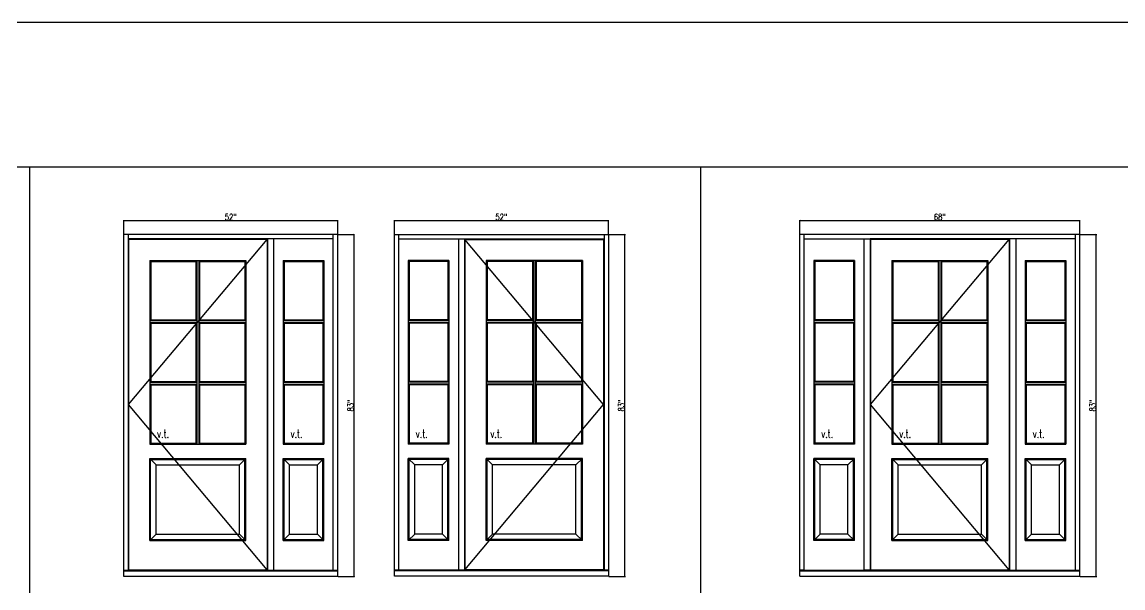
# Model space of a CAD drawing. Header units: inches. Extents: x 1985 to 11287, y 379 to 4336.
# Drawn here: x 7825.8 to 8093.3, y 4198.9 to 4336.4 of the extents above; entities that cross this region are included whole.
import ezdxf

# ---------------------------------------------------------------- set-up
doc = ezdxf.new("R2010")
doc.units = ezdxf.units.IN
doc.header["$MEASUREMENT"] = 0
doc.layers.get('0').update_dxf_attribs({"linetype": 'CONTINUOUS'})
doc.layers.get('Defpoints').update_dxf_attribs({"linetype": 'CONTINUOUS'})
for name, color, linetype in [('COTE1-1 99', 7, 'CONTINUOUS'), ('elevation 99', 7, 'CONTINUOUS'), ('opening side 99', 1, 'CONTINUOUS'), ('separation 99', 3, 'CONTINUOUS')]:
    doc.layers.add(name, color=color, linetype=linetype)
doc.styles.get("Standard").update_dxf_attribs({"font": 'txt.shx', "width": 0.8})
doc.dimstyles.new('Elevation', dxfattribs={"dimscale": 2, "dimtxt": 0.75, "dimasz": 0.0625, "dimexe": 0.0625, "dimexo": 0.0625, "dimgap": 0.0625, "dimtad": 1, "dimdec": 5, "dimzin": 0, "dimdsep": 46, "dimlunit": 5, "dimtxsty": 'Standard', "dimblk1": 'OBLIQUE', "dimblk2": 'OBLIQUE', "dimsah": 1, "dimcen": 2, "dimdle": 0.0625, "dimclrd": 1, "dimclre": 1, "dimadec": 1, "dimazin": 0, "dimtfac": 0.375, "dimtdec": 5, "dimtmove": 0, "dimatfit": 3, "dimldrblk": 'OBLIQUE', "dimfxl": 1, "dimfrac": 2, "dimtolj": 1, "dimtzin": 0, "dimarcsym": 0})

# ---------------------------------------------------------------- blocks, each defined once
blk = doc.blocks.new('_OBLIQUE')
at = {"color": 0, "linetype": 'ByBlock'}
blk.add_line((-0.5, -0.5), (0.5, 0.5), dxfattribs=at)
blk = doc.blocks.new('*D535')
at = {"layer": 'COTE1-1 99', "color": 1, "lineweight": -2, "transparency": 16777216}
for p, q in [((7850.34, 4288.14), (7902.59, 4288.14)), ((7850.47, 4284.86), (7850.47, 4288.27)), ((7902.47, 4284.86), (7902.47, 4288.27))]:
    blk.add_line(p, q, dxfattribs=at)
at = {"layer": 'Defpoints', "color": 0, "transparency": 16777216}
for p in [(7902.47, 4288.14), (7850.47, 4284.73), (7902.47, 4284.73)]:
    blk.add_point(p, dxfattribs=at)
at = {"layer": 'COTE1-1 99', "color": 1, "lineweight": -2, "transparency": 16777216, "xscale": 0.125, "yscale": 0.125, "zscale": 0.125, "rotation": 180}
blk.add_blockref('_OBLIQUE', (7850.47, 4288.14), dxfattribs=at)
at = {"layer": 'COTE1-1 99', "color": 1, "lineweight": -2, "transparency": 16777216, "xscale": 0.125, "yscale": 0.125, "zscale": 0.125}
blk.add_blockref('_OBLIQUE', (7902.47, 4288.14), dxfattribs=at)
at = {"layer": 'COTE1-1 99', "color": 0, "transparency": 16777216, "insert": (7876.47, 4289.02), "char_height": 1.5, "attachment_point": 5}
blk.add_mtext('\\A1;52"', dxfattribs=at)
blk = doc.blocks.new('*D536')
at = {"layer": 'COTE1-1 99', "color": 1, "lineweight": -2, "transparency": 16777216}
for p, q in [((7902.59, 4284.73), (7906.59, 4284.73)), ((7906.47, 4201.61), (7906.47, 4284.86)), ((7902.59, 4201.73), (7906.59, 4201.73))]:
    blk.add_line(p, q, dxfattribs=at)
at = {"layer": 'Defpoints', "color": 0, "transparency": 16777216}
for p in [(7902.47, 4284.73), (7906.47, 4284.73), (7902.47, 4201.73)]:
    blk.add_point(p, dxfattribs=at)
at = {"layer": 'COTE1-1 99', "color": 1, "lineweight": -2, "transparency": 16777216, "xscale": 0.125, "yscale": 0.125, "zscale": 0.125}
for p, rotation in [((7906.47, 4284.73), 90), ((7906.47, 4201.73), 270)]:
    blk.add_blockref('_OBLIQUE', p, dxfattribs=dict(at, rotation=rotation))
at = {"layer": 'COTE1-1 99', "color": 0, "transparency": 16777216, "insert": (7905.59, 4243.23), "char_height": 1.5, "attachment_point": 5, "rotation": 90}
blk.add_mtext('\\A1;83"', dxfattribs=at)
blk = doc.blocks.new('*D537')
at = {"layer": 'COTE1-1 99', "color": 1, "lineweight": -2, "transparency": 16777216}
for p, q in [((8014.64, 4288.14), (8082.89, 4288.14)), ((8014.77, 4284.86), (8014.77, 4288.27)), ((8082.77, 4284.86), (8082.77, 4288.27))]:
    blk.add_line(p, q, dxfattribs=at)
at = {"layer": 'Defpoints', "color": 0, "transparency": 16777216}
for p in [(8082.77, 4288.14), (8014.77, 4284.73), (8082.77, 4284.73)]:
    blk.add_point(p, dxfattribs=at)
at = {"layer": 'COTE1-1 99', "color": 1, "lineweight": -2, "transparency": 16777216, "xscale": 0.125, "yscale": 0.125, "zscale": 0.125, "rotation": 180}
blk.add_blockref('_OBLIQUE', (8014.77, 4288.14), dxfattribs=at)
at = {"layer": 'COTE1-1 99', "color": 1, "lineweight": -2, "transparency": 16777216, "xscale": 0.125, "yscale": 0.125, "zscale": 0.125}
blk.add_blockref('_OBLIQUE', (8082.77, 4288.14), dxfattribs=at)
at = {"layer": 'COTE1-1 99', "color": 0, "transparency": 16777216, "insert": (8048.77, 4289.02), "char_height": 1.5, "attachment_point": 5}
blk.add_mtext('\\A1;68"', dxfattribs=at)
blk = doc.blocks.new('*D538')
at = {"layer": 'COTE1-1 99', "color": 1, "lineweight": -2, "transparency": 16777216}
for p, q in [((8082.89, 4284.73), (8086.9, 4284.73)), ((8086.77, 4201.61), (8086.77, 4284.86)), ((8082.89, 4201.73), (8086.9, 4201.73))]:
    blk.add_line(p, q, dxfattribs=at)
at = {"layer": 'Defpoints', "color": 0, "transparency": 16777216}
for p in [(8082.77, 4284.73), (8086.77, 4284.73), (8082.77, 4201.73)]:
    blk.add_point(p, dxfattribs=at)
at = {"layer": 'COTE1-1 99', "color": 1, "lineweight": -2, "transparency": 16777216, "xscale": 0.125, "yscale": 0.125, "zscale": 0.125}
for p, rotation in [((8086.77, 4284.73), 90), ((8086.77, 4201.73), 270)]:
    blk.add_blockref('_OBLIQUE', p, dxfattribs=dict(at, rotation=rotation))
at = {"layer": 'COTE1-1 99', "color": 0, "transparency": 16777216, "insert": (8085.9, 4243.23), "char_height": 1.5, "attachment_point": 5, "rotation": 90}
blk.add_mtext('\\A1;83"', dxfattribs=at)
blk = doc.blocks.new('*D541')
at = {"layer": 'COTE1-1 99', "color": 1, "lineweight": -2, "transparency": 16777216}
for p, q in [((7916.11, 4288.14), (7968.36, 4288.14)), ((7916.24, 4284.86), (7916.24, 4288.27)), ((7968.24, 4284.86), (7968.24, 4288.27))]:
    blk.add_line(p, q, dxfattribs=at)
at = {"layer": 'Defpoints', "color": 0, "transparency": 16777216}
for p in [(7968.24, 4288.14), (7916.24, 4284.73), (7968.24, 4284.73)]:
    blk.add_point(p, dxfattribs=at)
at = {"layer": 'COTE1-1 99', "color": 1, "lineweight": -2, "transparency": 16777216, "xscale": 0.125, "yscale": 0.125, "zscale": 0.125, "rotation": 180}
blk.add_blockref('_OBLIQUE', (7916.24, 4288.14), dxfattribs=at)
at = {"layer": 'COTE1-1 99', "color": 1, "lineweight": -2, "transparency": 16777216, "xscale": 0.125, "yscale": 0.125, "zscale": 0.125}
blk.add_blockref('_OBLIQUE', (7968.24, 4288.14), dxfattribs=at)
at = {"layer": 'COTE1-1 99', "color": 0, "transparency": 16777216, "insert": (7942.24, 4289.02), "char_height": 1.5, "attachment_point": 5}
blk.add_mtext('\\A1;52"', dxfattribs=at)
blk = doc.blocks.new('*D542')
at = {"layer": 'COTE1-1 99', "color": 1, "lineweight": -2, "transparency": 16777216}
for p, q in [((7968.36, 4284.73), (7972.37, 4284.73)), ((7972.24, 4201.61), (7972.24, 4284.86)), ((7968.36, 4201.73), (7972.37, 4201.73))]:
    blk.add_line(p, q, dxfattribs=at)
at = {"layer": 'Defpoints', "color": 0, "transparency": 16777216}
for p in [(7968.24, 4284.73), (7972.24, 4284.73), (7968.24, 4201.73)]:
    blk.add_point(p, dxfattribs=at)
at = {"layer": 'COTE1-1 99', "color": 1, "lineweight": -2, "transparency": 16777216, "xscale": 0.125, "yscale": 0.125, "zscale": 0.125}
for p, rotation in [((7972.24, 4284.73), 90), ((7972.24, 4201.73), 270)]:
    blk.add_blockref('_OBLIQUE', p, dxfattribs=dict(at, rotation=rotation))
at = {"layer": 'COTE1-1 99', "color": 0, "transparency": 16777216, "insert": (7971.37, 4243.23), "char_height": 1.5, "attachment_point": 5, "rotation": 90}
blk.add_mtext('\\A1;83"', dxfattribs=at)

msp = doc.modelspace()

# ---------------------------------------------------------------- linework, layer by layer
at = {"layer": 'elevation 99'}
for p, q in [((7902.465268, 4284.732413), (7850.465268, 4284.732413)), ((7850.465268, 4284.732413), (7850.465268, 4201.732413)), ((7851.527768, 4284.732413), (7851.527768, 4203.191942)), ((7887.465268, 4283.669913), (7851.527768, 4283.669913)), ((7851.621468, 4283.576213), (7851.621468, 4203.322884)), ((7885.309068, 4283.576213), (7851.621468, 4283.576213)), ((7885.309068, 4283.576213), (7885.309068, 4203.322884)), ((7885.402768, 4283.669913), (7885.402768, 4203.191942)), ((7886.902768, 4283.669913), (7886.902768, 4203.191942)), ((7901.402768, 4283.669913), (7887.465268, 4283.669913)), ((7901.402768, 4203.191942), (7901.402768, 4284.732413)), ((7902.465268, 4201.732413), (7902.465268, 4284.732413)), ((7916.239073, 4201.732413), (7916.239073, 4284.732413)), ((7916.239073, 4284.732413), (7968.239073, 4284.732413)), ((7917.301573, 4203.191942), (7917.301573, 4284.732413)), ((7917.301573, 4283.669913), (7931.239073, 4283.669913)), ((7931.239073, 4283.669913), (7967.176573, 4283.669913)), ((7931.801573, 4283.669913), (7931.801573, 4203.191942)), ((7933.301573, 4283.669913), (7933.301573, 4203.191942)), ((7933.395273, 4283.576213), (7933.395273, 4203.322884)), ((7933.395273, 4283.576213), (7967.082873, 4283.576213)), ((7967.082873, 4283.576213), (7967.082873, 4203.322884)), ((7967.176573, 4284.732413), (7967.176573, 4203.191942)), ((7968.239073, 4284.732413), (7968.239073, 4201.732413)), ((8014.76899, 4201.732413), (8014.76899, 4284.732413)), ((8082.76899, 4284.732413), (8014.76899, 4284.732413)), ((8015.83149, 4203.191942), (8015.83149, 4284.732413)), ((8015.83149, 4283.669913), (8031.83149, 4283.669913)), ((8030.33149, 4283.669913), (8030.33149, 4203.191942)), ((8031.83149, 4283.669913), (8031.83149, 4203.191942)), ((8067.76899, 4283.669913), (8031.83149, 4283.669913)), ((8031.83149, 4283.669913), (8031.83149, 4203.191942)), ((8031.92519, 4283.576213), (8031.92519, 4203.322884)), ((8065.61279, 4283.576213), (8031.92519, 4283.576213)), ((8031.92519, 4283.576213), (8031.92519, 4203.322884)), ((8065.61279, 4283.576213), (8065.61279, 4203.322884)), ((8065.70649, 4283.669913), (8065.70649, 4203.191942)), ((8067.20649, 4283.669913), (8067.20649, 4203.191942)), ((8081.70649, 4283.669913), (8067.76899, 4283.669913)), ((8081.70649, 4203.191942), (8081.70649, 4284.732413)), ((8082.76899, 4201.732413), (8082.76899, 4284.732413)), ((7857.027753, 4278.169864), (7856.786681, 4278.437736)), ((7856.786681, 4278.437736), (7880.143854, 4278.437736)), ((7856.786681, 4278.437736), (7856.786681, 4233.870741)), ((7857.027753, 4278.169864), (7868.027768, 4278.169864)), ((7857.027753, 4278.169864), (7857.027753, 4264.066364)), ((7868.027768, 4278.169864), (7868.231968, 4278.437736)), ((7868.027768, 4278.169864), (7868.027768, 4264.066364)), ((7868.231968, 4278.437736), (7868.231968, 4233.870741)), ((7868.698568, 4278.437736), (7868.902768, 4278.169864)), ((7868.698568, 4278.437736), (7868.698568, 4233.870741)), ((7868.902768, 4278.169864), (7879.902783, 4278.169864)), ((7868.902768, 4278.169864), (7868.902768, 4264.066364)), ((7879.902783, 4278.169864), (7880.143854, 4278.437736)), ((7879.902783, 4278.169864), (7879.902783, 4264.066364)), ((7880.143854, 4278.437736), (7880.143854, 4233.870741)), ((7889.224155, 4278.437736), (7889.224155, 4233.870741)), ((7889.224155, 4278.437736), (7899.081381, 4278.437736)), ((7889.224155, 4278.437736), (7889.465226, 4278.169864)), ((7889.465226, 4278.169864), (7889.465226, 4264.066364)), ((7889.465226, 4278.169864), (7898.840309, 4278.169864)), ((7898.840309, 4278.169864), (7899.081381, 4278.437736)), ((7898.840309, 4278.169864), (7898.840309, 4264.066364)), ((7899.081381, 4278.437736), (7899.081381, 4233.870741)), ((7919.864031, 4278.169864), (7919.62296, 4278.437736)), ((7929.480186, 4278.437736), (7919.62296, 4278.437736)), ((7919.62296, 4278.437736), (7919.62296, 4233.870741)), ((7929.239114, 4278.169864), (7919.864031, 4278.169864)), ((7919.864031, 4278.169864), (7919.864031, 4264.066364)), ((7929.480186, 4278.437736), (7929.239114, 4278.169864)), ((7929.239114, 4278.169864), (7929.239114, 4264.066364)), ((7929.480186, 4278.437736), (7929.480186, 4233.870741)), ((7938.560486, 4278.437736), (7938.560486, 4233.870741)), ((7961.917659, 4278.437736), (7938.560486, 4278.437736)), ((7938.801558, 4278.169864), (7938.560486, 4278.437736)), ((7938.801558, 4278.169864), (7938.801558, 4264.066364)), ((7949.801573, 4278.169864), (7938.801558, 4278.169864)), ((7950.005773, 4278.437736), (7949.801573, 4278.169864)), ((7949.801573, 4278.169864), (7949.801573, 4264.066364)), ((7950.005773, 4278.437736), (7950.005773, 4233.870741)), ((7950.472373, 4278.437736), (7950.472373, 4233.870741)), ((7950.676573, 4278.169864), (7950.472373, 4278.437736)), ((7961.676588, 4278.169864), (7950.676573, 4278.169864)), ((7950.676573, 4278.169864), (7950.676573, 4264.066364)), ((7961.676588, 4278.169864), (7961.917659, 4278.437736)), ((7961.676588, 4278.169864), (7961.676588, 4264.066364)), ((7961.917659, 4278.437736), (7961.917659, 4233.870741)), ((8018.152877, 4278.437736), (8018.152877, 4233.870741)), ((8028.010103, 4278.437736), (8018.152877, 4278.437736)), ((8018.393949, 4278.169864), (8018.152877, 4278.437736)), ((8018.393949, 4278.169864), (8018.393949, 4264.066364)), ((8027.769032, 4278.169864), (8018.393949, 4278.169864)), ((8028.010103, 4278.437736), (8027.769032, 4278.169864)), ((8027.769032, 4278.169864), (8027.769032, 4264.066364)), ((8028.010103, 4278.437736), (8028.010103, 4233.870741)), ((8037.090404, 4278.437736), (8037.090404, 4233.870741)), ((8037.090404, 4278.437736), (8060.447577, 4278.437736)), ((8037.331475, 4278.169864), (8037.090404, 4278.437736)), ((8037.331475, 4278.169864), (8037.331475, 4264.066364)), ((8037.331475, 4278.169864), (8048.33149, 4278.169864)), ((8048.33149, 4278.169864), (8048.53569, 4278.437736)), ((8048.33149, 4278.169864), (8048.33149, 4264.066364)), ((8048.53569, 4278.437736), (8048.53569, 4233.870741)), ((8049.00229, 4278.437736), (8049.00229, 4233.870741)), ((8049.00229, 4278.437736), (8049.20649, 4278.169864)), ((8049.20649, 4278.169864), (8049.20649, 4264.066364)), ((8049.20649, 4278.169864), (8060.206505, 4278.169864)), ((8060.206505, 4278.169864), (8060.447577, 4278.437736)), ((8060.206505, 4278.169864), (8060.206505, 4264.066364)), ((8060.447577, 4278.437736), (8060.447577, 4233.870741)), ((8069.527877, 4278.437736), (8069.768949, 4278.169864)), ((8069.527877, 4278.437736), (8079.385103, 4278.437736)), ((8069.527877, 4278.437736), (8069.527877, 4233.870741)), ((8069.768949, 4278.169864), (8079.144032, 4278.169864)), ((8069.768949, 4278.169864), (8069.768949, 4264.066364)), ((8079.144032, 4278.169864), (8079.385103, 4278.437736)), ((8079.144032, 4278.169864), (8079.144032, 4264.066364)), ((8079.385103, 4278.437736), (8079.385103, 4233.870741)), ((7857.027753, 4264.066364), (7856.786681, 4263.862164)), ((7857.027753, 4264.066364), (7868.027768, 4264.066364)), ((7868.027768, 4264.066364), (7868.231968, 4263.862164)), ((7868.902768, 4264.066364), (7868.698568, 4263.862164)), ((7868.902768, 4264.066364), (7879.902783, 4264.066364)), ((7879.902783, 4264.066364), (7880.143854, 4263.862164)), ((7889.465226, 4264.066364), (7889.224155, 4263.862164)), ((7889.465226, 4264.066364), (7898.840309, 4264.066364)), ((7898.840309, 4264.066364), (7899.081381, 4263.862164)), ((7919.864031, 4264.066364), (7919.62296, 4263.862164)), ((7929.239114, 4264.066364), (7919.864031, 4264.066364)), ((7929.239114, 4264.066364), (7929.480186, 4263.862164)), ((7938.801558, 4264.066364), (7938.560486, 4263.862164)), ((7949.801573, 4264.066364), (7938.801558, 4264.066364)), ((7949.801573, 4264.066364), (7950.005773, 4263.862164)), ((7950.676573, 4264.066364), (7950.472373, 4263.862164)), ((7961.676588, 4264.066364), (7950.676573, 4264.066364)), ((7961.676588, 4264.066364), (7961.917659, 4263.862164)), ((8018.393949, 4264.066364), (8018.152877, 4263.862164)), ((8027.769032, 4264.066364), (8018.393949, 4264.066364)), ((8027.769032, 4264.066364), (8028.010103, 4263.862164)), ((8037.331475, 4264.066364), (8037.090404, 4263.862164)), ((8037.331475, 4264.066364), (8048.33149, 4264.066364)), ((8048.33149, 4264.066364), (8048.53569, 4263.862164)), ((8049.20649, 4264.066364), (8049.00229, 4263.862164)), ((8049.20649, 4264.066364), (8060.206505, 4264.066364)), ((8060.206505, 4264.066364), (8060.447577, 4263.862164)), ((8069.768949, 4264.066364), (8069.527877, 4263.862164)), ((8069.768949, 4264.066364), (8079.144032, 4264.066364)), ((8079.144032, 4264.066364), (8079.385103, 4263.862164)), ((7856.786681, 4263.862164), (7868.231968, 4263.862164)), ((7857.027753, 4263.191364), (7856.786681, 4263.395564)), ((7856.786681, 4263.395564), (7868.231968, 4263.395564)), ((7857.027753, 4263.191364), (7857.027753, 4249.087864)), ((7857.027753, 4263.191364), (7868.027768, 4263.191364)), ((7868.027768, 4263.191364), (7868.231968, 4263.395564)), ((7868.027768, 4263.191364), (7868.027768, 4249.087864)), ((7868.698568, 4263.862164), (7880.143854, 4263.862164)), ((7868.698568, 4263.395564), (7880.143854, 4263.395564)), ((7868.902768, 4263.191364), (7868.698568, 4263.395564)), ((7868.902768, 4263.191364), (7868.902768, 4249.087864)), ((7868.902768, 4263.191364), (7879.902783, 4263.191364)), ((7879.902783, 4263.191364), (7880.143854, 4263.395564)), ((7879.902783, 4263.191364), (7879.902783, 4249.087864)), ((7889.224155, 4263.862164), (7899.081381, 4263.862164)), ((7889.224155, 4263.395564), (7899.081381, 4263.395564)), ((7889.224155, 4263.395564), (7889.465226, 4263.191364)), ((7889.465226, 4263.191364), (7898.840309, 4263.191364)), ((7889.465226, 4263.191364), (7889.465226, 4249.087864)), ((7898.840309, 4263.191364), (7899.081381, 4263.395564)), ((7898.840309, 4263.191364), (7898.840309, 4249.087864)), ((7929.480186, 4263.862164), (7919.62296, 4263.862164)), ((7919.864031, 4263.191364), (7919.62296, 4263.395564)), ((7929.480186, 4263.395564), (7919.62296, 4263.395564)), ((7919.864031, 4263.191364), (7919.864031, 4249.087864)), ((7929.239114, 4263.191364), (7919.864031, 4263.191364)), ((7929.480186, 4263.395564), (7929.239114, 4263.191364)), ((7929.239114, 4263.191364), (7929.239114, 4249.087864)), ((7950.005773, 4263.862164), (7938.560486, 4263.862164)), ((7938.801558, 4263.191364), (7938.560486, 4263.395564)), ((7950.005773, 4263.395564), (7938.560486, 4263.395564)), ((7938.801558, 4263.191364), (7938.801558, 4249.087864)), ((7949.801573, 4263.191364), (7938.801558, 4263.191364)), ((7949.801573, 4263.191364), (7950.005773, 4263.395564)), ((7949.801573, 4263.191364), (7949.801573, 4249.087864)), ((7961.917659, 4263.862164), (7950.472373, 4263.862164)), ((7961.917659, 4263.395564), (7950.472373, 4263.395564)), ((7950.676573, 4263.191364), (7950.472373, 4263.395564)), ((7961.676588, 4263.191364), (7950.676573, 4263.191364)), ((7950.676573, 4263.191364), (7950.676573, 4249.087864)), ((7961.676588, 4263.191364), (7961.917659, 4263.395564)), ((7961.676588, 4263.191364), (7961.676588, 4249.087864)), ((8028.010103, 4263.862164), (8018.152877, 4263.862164)), ((8028.010103, 4263.395564), (8018.152877, 4263.395564)), ((8018.393949, 4263.191364), (8018.152877, 4263.395564)), ((8027.769032, 4263.191364), (8018.393949, 4263.191364)), ((8018.393949, 4263.191364), (8018.393949, 4249.087864)), ((8028.010103, 4263.395564), (8027.769032, 4263.191364)), ((8027.769032, 4263.191364), (8027.769032, 4249.087864)), ((8037.090404, 4263.862164), (8048.53569, 4263.862164)), ((8037.090404, 4263.395564), (8048.53569, 4263.395564)), ((8037.331475, 4263.191364), (8037.090404, 4263.395564)), ((8037.331475, 4263.191364), (8048.33149, 4263.191364)), ((8037.331475, 4263.191364), (8037.331475, 4249.087864)), ((8048.33149, 4263.191364), (8048.53569, 4263.395564)), ((8048.33149, 4263.191364), (8048.33149, 4249.087864)), ((8049.00229, 4263.862164), (8060.447577, 4263.862164)), ((8049.20649, 4263.191364), (8049.00229, 4263.395564)), ((8049.00229, 4263.395564), (8060.447577, 4263.395564)), ((8049.20649, 4263.191364), (8060.206505, 4263.191364)), ((8049.20649, 4263.191364), (8049.20649, 4249.087864)), ((8060.206505, 4263.191364), (8060.447577, 4263.395564)), ((8060.206505, 4263.191364), (8060.206505, 4249.087864)), ((8069.527877, 4263.862164), (8079.385103, 4263.862164)), ((8069.527877, 4263.395564), (8069.768949, 4263.191364)), ((8069.527877, 4263.395564), (8079.385103, 4263.395564)), ((8069.768949, 4263.191364), (8069.768949, 4249.087864)), ((8069.768949, 4263.191364), (8079.144032, 4263.191364)), ((8079.144032, 4263.191364), (8079.385103, 4263.395564)), ((8079.144032, 4263.191364), (8079.144032, 4249.087864)), ((7857.027753, 4249.087864), (7856.786681, 4248.883664)), ((7856.786681, 4248.883664), (7868.231968, 4248.883664)), ((7856.786681, 4248.421513), (7868.231968, 4248.421513)), ((7857.027753, 4249.087864), (7868.027768, 4249.087864)), ((7857.027753, 4248.217313), (7857.027753, 4234.111813)), ((7857.027753, 4248.217313), (7868.027768, 4248.217313)), ((7868.027768, 4248.217313), (7868.027768, 4234.111813)), ((7868.698568, 4248.883664), (7880.143854, 4248.883664)), ((7868.698568, 4248.421513), (7880.143854, 4248.421513)), ((7868.902768, 4249.087864), (7879.902783, 4249.087864)), ((7868.902768, 4248.217313), (7879.902783, 4248.217313)), ((7868.902768, 4248.217313), (7868.902768, 4234.111813)), ((7879.902783, 4249.087864), (7880.143854, 4248.883664)), ((7879.902783, 4248.217313), (7880.143854, 4248.421513)), ((7879.902783, 4248.217313), (7879.902783, 4234.111813)), ((7889.224155, 4248.883664), (7889.465226, 4249.087864)), ((7889.224155, 4248.883664), (7899.081381, 4248.883664)), ((7889.224155, 4248.421513), (7899.081381, 4248.421513)), ((7889.465226, 4248.217313), (7889.224155, 4248.421513)), ((7889.465226, 4249.087864), (7898.840309, 4249.087864)), ((7889.465226, 4248.217313), (7898.840309, 4248.217313)), ((7889.465226, 4248.217313), (7889.465226, 4234.111813)), ((7898.840309, 4249.087864), (7899.081381, 4248.883664)), ((7898.840309, 4248.217313), (7899.081381, 4248.421513)), ((7898.840309, 4248.217313), (7898.840309, 4234.111813)), ((7919.864031, 4249.087864), (7919.62296, 4248.883664)), ((7929.480186, 4248.883664), (7919.62296, 4248.883664)), ((7919.864031, 4248.217313), (7919.62296, 4248.421513)), ((7929.480186, 4248.421513), (7919.62296, 4248.421513)), ((7929.239114, 4249.087864), (7919.864031, 4249.087864)), ((7919.864031, 4248.217313), (7919.864031, 4234.111813)), ((7929.239114, 4248.217313), (7919.864031, 4248.217313)), ((7929.480186, 4248.883664), (7929.239114, 4249.087864)), ((7929.239114, 4248.217313), (7929.480186, 4248.421513)), ((7929.239114, 4248.217313), (7929.239114, 4234.111813)), ((7938.801558, 4249.087864), (7938.560486, 4248.883664)), ((7950.005773, 4248.883664), (7938.560486, 4248.883664)), ((7938.801558, 4248.217313), (7938.560486, 4248.421513)), ((7950.005773, 4248.421513), (7938.560486, 4248.421513)), ((7949.801573, 4249.087864), (7938.801558, 4249.087864)), ((7938.801558, 4248.217313), (7938.801558, 4234.111813)), ((7949.801573, 4248.217313), (7938.801558, 4248.217313)), ((7949.801573, 4248.217313), (7949.801573, 4234.111813)), ((7961.917659, 4248.883664), (7950.472373, 4248.883664)), ((7961.917659, 4248.421513), (7950.472373, 4248.421513)), ((7961.676588, 4249.087864), (7950.676573, 4249.087864)), ((7961.676588, 4248.217313), (7950.676573, 4248.217313)), ((7950.676573, 4248.217313), (7950.676573, 4234.111813)), ((7961.676588, 4249.087864), (7961.917659, 4248.883664)), ((7961.676588, 4248.217313), (7961.676588, 4234.111813)), ((8018.393949, 4249.087864), (8018.152877, 4248.883664)), ((8028.010103, 4248.883664), (8018.152877, 4248.883664)), ((8028.010103, 4248.421513), (8018.152877, 4248.421513)), ((8018.393949, 4248.217313), (8018.152877, 4248.421513)), ((8027.769032, 4249.087864), (8018.393949, 4249.087864)), ((8027.769032, 4248.217313), (8018.393949, 4248.217313)), ((8018.393949, 4248.217313), (8018.393949, 4234.111813)), ((8028.010103, 4248.883664), (8027.769032, 4249.087864)), ((8027.769032, 4248.217313), (8028.010103, 4248.421513)), ((8027.769032, 4248.217313), (8027.769032, 4234.111813)), ((8037.331475, 4249.087864), (8037.090404, 4248.883664)), ((8037.090404, 4248.883664), (8048.53569, 4248.883664)), ((8037.090404, 4248.421513), (8048.53569, 4248.421513)), ((8037.331475, 4249.087864), (8048.33149, 4249.087864)), ((8037.331475, 4248.217313), (8048.33149, 4248.217313)), ((8037.331475, 4248.217313), (8037.331475, 4234.111813)), ((8048.33149, 4248.217313), (8048.33149, 4234.111813)), ((8049.00229, 4248.883664), (8060.447577, 4248.883664)), ((8049.00229, 4248.421513), (8060.447577, 4248.421513)), ((8049.20649, 4249.087864), (8060.206505, 4249.087864)), ((8049.20649, 4248.217313), (8049.20649, 4234.111813)), ((8049.20649, 4248.217313), (8060.206505, 4248.217313)), ((8060.206505, 4249.087864), (8060.447577, 4248.883664)), ((8060.206505, 4248.217313), (8060.447577, 4248.421513)), ((8060.206505, 4248.217313), (8060.206505, 4234.111813)), ((8069.527877, 4248.883664), (8069.768949, 4249.087864)), ((8069.527877, 4248.883664), (8079.385103, 4248.883664)), ((8069.768949, 4248.217313), (8069.527877, 4248.421513)), ((8069.527877, 4248.421513), (8079.385103, 4248.421513)), ((8069.768949, 4249.087864), (8079.144032, 4249.087864)), ((8069.768949, 4248.217313), (8069.768949, 4234.111813)), ((8069.768949, 4248.217313), (8079.144032, 4248.217313)), ((8079.144032, 4249.087864), (8079.385103, 4248.883664)), ((8079.144032, 4248.217313), (8079.385103, 4248.421513)), ((8079.144032, 4248.217313), (8079.144032, 4234.111813)), ((7856.786681, 4233.870741), (7857.027753, 4234.111813)), ((7856.786681, 4233.870741), (7880.143854, 4233.870741)), ((7857.027753, 4234.111813), (7868.027768, 4234.111813)), ((7868.027768, 4234.111813), (7868.231968, 4233.870741)), ((7868.902768, 4234.111813), (7868.698568, 4233.870741)), ((7868.902768, 4234.111813), (7879.902783, 4234.111813)), ((7880.143854, 4233.870741), (7879.902783, 4234.111813)), ((7889.224155, 4233.870741), (7889.465226, 4234.111813)), ((7889.224155, 4233.870741), (7899.081381, 4233.870741)), ((7889.465226, 4234.111813), (7898.840309, 4234.111813)), ((7899.081381, 4233.870741), (7898.840309, 4234.111813)), ((7919.62296, 4233.870741), (7919.864031, 4234.111813)), ((7929.480186, 4233.870741), (7919.62296, 4233.870741)), ((7929.239114, 4234.111813), (7919.864031, 4234.111813)), ((7929.480186, 4233.870741), (7929.239114, 4234.111813)), ((7938.560486, 4233.870741), (7938.801558, 4234.111813)), ((7961.917659, 4233.870741), (7938.560486, 4233.870741)), ((7949.801573, 4234.111813), (7938.801558, 4234.111813)), ((7949.801573, 4234.111813), (7950.005773, 4233.870741)), ((7950.676573, 4234.111813), (7950.472373, 4233.870741)), ((7961.676588, 4234.111813), (7950.676573, 4234.111813)), ((7961.917659, 4233.870741), (7961.676588, 4234.111813)), ((8018.152877, 4233.870741), (8018.393949, 4234.111813)), ((8028.010103, 4233.870741), (8018.152877, 4233.870741)), ((8027.769032, 4234.111813), (8018.393949, 4234.111813)), ((8028.010103, 4233.870741), (8027.769032, 4234.111813)), ((8037.090404, 4233.870741), (8037.331475, 4234.111813)), ((8037.090404, 4233.870741), (8060.447577, 4233.870741)), ((8037.331475, 4234.111813), (8048.33149, 4234.111813)), ((8048.33149, 4234.111813), (8048.53569, 4233.870741)), ((8049.20649, 4234.111813), (8049.00229, 4233.870741)), ((8049.20649, 4234.111813), (8060.206505, 4234.111813)), ((8060.447577, 4233.870741), (8060.206505, 4234.111813)), ((8069.527877, 4233.870741), (8069.768949, 4234.111813)), ((8069.527877, 4233.870741), (8079.385103, 4233.870741)), ((8069.768949, 4234.111813), (8079.144032, 4234.111813)), ((8079.385103, 4233.870741), (8079.144032, 4234.111813)), ((7858.340194, 4228.799263), (7856.786622, 4230.352884)), ((7856.786622, 4210.450827), (7856.786622, 4230.352884)), ((7856.786622, 4230.352884), (7880.143898, 4230.352884)), ((7857.027694, 4210.691898), (7857.027694, 4230.111763)), ((7857.027694, 4230.111763), (7879.902827, 4230.111763)), ((7880.143898, 4230.352884), (7878.590327, 4228.799263)), ((7879.902827, 4210.691898), (7879.902827, 4230.111763)), ((7880.143898, 4210.450827), (7880.143898, 4230.352884)), ((7889.224155, 4210.450827), (7889.224155, 4230.352884)), ((7890.777726, 4228.799263), (7889.224155, 4230.352884)), ((7889.224155, 4230.352884), (7899.081381, 4230.352884)), ((7889.465226, 4210.691898), (7889.465226, 4230.111763)), ((7889.465226, 4230.111763), (7898.840309, 4230.111763)), ((7897.527809, 4228.799263), (7899.081381, 4230.352884)), ((7898.840309, 4210.691898), (7898.840309, 4230.111763)), ((7899.081381, 4210.450827), (7899.081381, 4230.352884)), ((7929.480186, 4230.352884), (7919.62296, 4230.352884)), ((7921.176531, 4228.799263), (7919.62296, 4230.352884)), ((7919.62296, 4210.450827), (7919.62296, 4230.352884)), ((7929.239114, 4230.111763), (7919.864031, 4230.111763)), ((7919.864031, 4210.691898), (7919.864031, 4230.111763)), ((7927.926614, 4228.799263), (7929.480186, 4230.352884)), ((7929.239114, 4210.691898), (7929.239114, 4230.111763)), ((7929.480186, 4210.450827), (7929.480186, 4230.352884)), ((7961.917718, 4230.352884), (7938.560442, 4230.352884)), ((7938.560442, 4210.450827), (7938.560442, 4230.352884)), ((7938.560442, 4230.352884), (7940.114014, 4228.799263)), ((7961.676647, 4230.111763), (7938.801514, 4230.111763)), ((7938.801514, 4210.691898), (7938.801514, 4230.111763)), ((7960.364147, 4228.799263), (7961.917718, 4230.352884)), ((7961.676647, 4210.691898), (7961.676647, 4230.111763)), ((7961.917718, 4210.450827), (7961.917718, 4230.352884)), ((8018.152877, 4210.450827), (8018.152877, 4230.352884)), ((8019.706449, 4228.799263), (8018.152877, 4230.352884)), ((8028.010103, 4230.352884), (8018.152877, 4230.352884)), ((8018.393949, 4210.691898), (8018.393949, 4230.111763)), ((8027.769032, 4230.111763), (8018.393949, 4230.111763)), ((8026.456532, 4228.799263), (8028.010103, 4230.352884)), ((8027.769032, 4210.691898), (8027.769032, 4230.111763)), ((8028.010103, 4210.450827), (8028.010103, 4230.352884)), ((8037.090345, 4230.352884), (8060.447621, 4230.352884)), ((8037.090345, 4210.450827), (8037.090345, 4230.352884)), ((8038.643916, 4228.799263), (8037.090345, 4230.352884)), ((8037.331416, 4230.111763), (8060.206549, 4230.111763)), ((8037.331416, 4210.691898), (8037.331416, 4230.111763)), ((8060.447621, 4230.352884), (8058.894049, 4228.799263)), ((8060.206549, 4210.691898), (8060.206549, 4230.111763)), ((8060.447621, 4210.450827), (8060.447621, 4230.352884)), ((8069.527877, 4230.352884), (8079.385103, 4230.352884)), ((8071.081449, 4228.799263), (8069.527877, 4230.352884)), ((8069.527877, 4210.450827), (8069.527877, 4230.352884)), ((8069.768949, 4230.111763), (8079.144032, 4230.111763)), ((8069.768949, 4210.691898), (8069.768949, 4230.111763)), ((8077.831532, 4228.799263), (8079.385103, 4230.352884)), ((8079.144032, 4210.691898), (8079.144032, 4230.111763)), ((8079.385103, 4210.450827), (8079.385103, 4230.352884)), ((7858.340194, 4212.004398), (7858.340194, 4228.799263)), ((7858.340194, 4228.799263), (7878.590327, 4228.799263)), ((7878.590327, 4212.004398), (7878.590327, 4228.799263)), ((7890.777726, 4212.004398), (7890.777726, 4228.799263)), ((7890.777726, 4228.799263), (7897.527809, 4228.799263)), ((7897.527809, 4212.004398), (7897.527809, 4228.799263)), ((7927.926614, 4228.799263), (7921.176531, 4228.799263)), ((7921.176531, 4212.004398), (7921.176531, 4228.799263)), ((7927.926614, 4212.004398), (7927.926614, 4228.799263)), ((7960.364147, 4228.799263), (7940.114014, 4228.799263)), ((7940.114014, 4212.004398), (7940.114014, 4228.799263)), ((7960.364147, 4212.004398), (7960.364147, 4228.799263)), ((8019.706449, 4212.004398), (8019.706449, 4228.799263)), ((8026.456532, 4228.799263), (8019.706449, 4228.799263)), ((8026.456532, 4212.004398), (8026.456532, 4228.799263)), ((8038.643916, 4228.799263), (8058.894049, 4228.799263)), ((8038.643916, 4212.004398), (8038.643916, 4228.799263)), ((8058.894049, 4212.004398), (8058.894049, 4228.799263)), ((8071.081449, 4228.799263), (8077.831532, 4228.799263)), ((8071.081449, 4212.004398), (8071.081449, 4228.799263)), ((8077.831532, 4212.004398), (8077.831532, 4228.799263)), ((7856.786622, 4210.450827), (7858.340194, 4212.004398)), ((7857.027694, 4210.691898), (7879.902827, 4210.691898)), ((7858.340194, 4212.004398), (7878.590327, 4212.004398)), ((7880.143898, 4210.450827), (7878.590327, 4212.004398)), ((7889.224155, 4210.450827), (7890.777726, 4212.004398)), ((7889.465226, 4210.691898), (7898.840309, 4210.691898)), ((7890.777726, 4212.004398), (7897.527809, 4212.004398)), ((7897.527809, 4212.004398), (7899.081381, 4210.450827)), ((7921.176531, 4212.004398), (7919.62296, 4210.450827)), ((7929.239114, 4210.691898), (7919.864031, 4210.691898)), ((7927.926614, 4212.004398), (7921.176531, 4212.004398)), ((7929.480186, 4210.450827), (7927.926614, 4212.004398)), ((7938.560442, 4210.450827), (7940.114014, 4212.004398)), ((7961.676647, 4210.691898), (7938.801514, 4210.691898)), ((7960.364147, 4212.004398), (7940.114014, 4212.004398)), ((7961.917718, 4210.450827), (7960.364147, 4212.004398)), ((8019.706449, 4212.004398), (8018.152877, 4210.450827)), ((8027.769032, 4210.691898), (8018.393949, 4210.691898)), ((8026.456532, 4212.004398), (8019.706449, 4212.004398)), ((8028.010103, 4210.450827), (8026.456532, 4212.004398)), ((8037.090345, 4210.450827), (8038.643916, 4212.004398)), ((8037.331416, 4210.691898), (8060.206549, 4210.691898)), ((8038.643916, 4212.004398), (8058.894049, 4212.004398)), ((8060.447621, 4210.450827), (8058.894049, 4212.004398)), ((8069.527877, 4210.450827), (8071.081449, 4212.004398)), ((8069.768949, 4210.691898), (8079.144032, 4210.691898)), ((8071.081449, 4212.004398), (8077.831532, 4212.004398)), ((8077.831532, 4212.004398), (8079.385103, 4210.450827)), ((7856.786622, 4210.450827), (7880.143898, 4210.450827)), ((7889.224155, 4210.450827), (7899.081381, 4210.450827)), ((7929.480186, 4210.450827), (7919.62296, 4210.450827)), ((7961.917718, 4210.450827), (7938.560442, 4210.450827)), ((8028.010103, 4210.450827), (8018.152877, 4210.450827)), ((8037.090345, 4210.450827), (8060.447621, 4210.450827)), ((8069.527877, 4210.450827), (8079.385103, 4210.450827)), ((7850.465268, 4203.191942), (7851.527768, 4203.191942)), ((7850.465268, 4203.076113), (7902.465268, 4203.076113)), ((7851.621468, 4203.322884), (7885.309068, 4203.322884)), ((7885.402768, 4203.191942), (7901.402768, 4203.191942)), ((7901.402768, 4203.191942), (7902.465268, 4203.191942)), ((7917.301573, 4203.191942), (7916.239073, 4203.191942)), ((7968.239073, 4203.076113), (7916.239073, 4203.076113)), ((7933.301573, 4203.191942), (7917.301573, 4203.191942)), ((7967.082873, 4203.322884), (7933.395273, 4203.322884)), ((7968.239073, 4203.191942), (7967.176573, 4203.191942)), ((8015.83149, 4203.191942), (8014.76899, 4203.191942)), ((8014.76899, 4203.076113), (8082.76899, 4203.076113)), ((8015.83149, 4203.191942), (8031.83149, 4203.191942)), ((8031.83149, 4203.191942), (8030.33149, 4203.191942)), ((8031.92519, 4203.322884), (8065.61279, 4203.322884)), ((8065.70649, 4203.191942), (8081.70649, 4203.191942)), ((8081.70649, 4203.191942), (8082.76899, 4203.191942)), ((7850.465268, 4201.732413), (7902.465268, 4201.732413)), ((7968.239073, 4201.732413), (7916.239073, 4201.732413)), ((8014.76899, 4201.732413), (8082.76899, 4201.732413))]:
    msp.add_line(p, q, dxfattribs=at)
at = {"layer": 'elevation 99', "color": 7}
for p, q in [((7857.027753, 4248.217313), (7856.786681, 4248.421513)), ((7868.027768, 4249.087864), (7868.231968, 4248.883664)), ((7868.027768, 4248.217313), (7868.231968, 4248.421513)), ((7868.902768, 4249.087864), (7868.698568, 4248.883664)), ((7868.902768, 4248.217313), (7868.698568, 4248.421513)), ((7949.801573, 4249.087864), (7950.005773, 4248.883664)), ((7949.801573, 4248.217313), (7950.005773, 4248.421513)), ((7950.676573, 4249.087864), (7950.472373, 4248.883664)), ((7950.676573, 4248.217313), (7950.472373, 4248.421513)), ((7961.676588, 4248.217313), (7961.917659, 4248.421513)), ((8037.331475, 4248.217313), (8037.090404, 4248.421513)), ((8048.33149, 4249.087864), (8048.53569, 4248.883664)), ((8048.33149, 4248.217313), (8048.53569, 4248.421513)), ((8049.20649, 4249.087864), (8049.00229, 4248.883664)), ((8049.20649, 4248.217313), (8049.00229, 4248.421513))]:
    msp.add_line(p, q, dxfattribs=at)
at = {"layer": 'opening side 99', "color": 1}
for p, q in [((7851.621468, 4243.449548), (7885.309068, 4283.576213)), ((7967.082873, 4243.449548), (7933.395273, 4283.576213)), ((8031.92519, 4243.449548), (8065.61279, 4283.576213)), ((7885.309068, 4203.322884), (7851.621468, 4243.449548)), ((7933.395273, 4203.322884), (7967.082873, 4243.449548)), ((8065.61279, 4203.322884), (8031.92519, 4243.449548))]:
    msp.add_line(p, q, dxfattribs=at)
at = {"layer": 'separation 99'}
for p, q in [((7685.752407, 4301.200203), (9943.552213, 4301.200203)), ((7827.61742, 4301.200203), (7827.61742, 3811.814787)), ((7990.65334, 4301.200203), (7990.65334, 3811.814787))]:
    msp.add_line(p, q, dxfattribs=at)
msp.add_lwpolyline([(9954.635727, 3266.28393), (7087.963638, 3266.28393), (7087.963638, 4336.37128), (9954.635727, 4336.37128)], close=True, dxfattribs=at)

# ---------------------------------------------------------------- texts
at = {"layer": 'elevation 99', "width": 0.7}
for p in [(7858.607688, 4235.357076), (7891.045161, 4235.357076), (7921.443966, 4235.357076), (7939.571536, 4235.357076), (8019.973883, 4235.357076), (8038.91141, 4235.357076), (8071.348883, 4235.357076)]:
    msp.add_text('v.t.', height=2, dxfattribs=at).set_placement(p)

# ---------------------------------------------------------------- dimensions: what is measured, and where the dimension line sits
at = {"layer": 'COTE1-1 99'}
for base, p1, p2, picture, middle in [((7902.465268, 4288.14009), (7850.465268, 4284.732413), (7902.465268, 4284.732413), '*D535', (7876.465268, 4289.01509)), ((7968.239073, 4288.14009), (7916.239073, 4284.732413), (7968.239073, 4284.732413), '*D541', (7942.239073, 4289.01509)), ((8082.76899, 4288.14009), (8014.76899, 4284.732413), (8082.76899, 4284.732413), '*D537', (8048.76899, 4289.01509))]:
    dim = msp.add_linear_dim(base=base, p1=p1, p2=p2, dimstyle='Elevation', override={"dimtxt": 0.75, "dimdec": 5, "dimlunit": 5, "dimpost": '"'}, dxfattribs=at)
    dim.commit()
    dim.dimension.update_dxf_attribs({"geometry": picture, "text_midpoint": middle})
for base, p1, p2, picture, middle in [((7906.468821, 4284.732413), (7902.465268, 4201.732413), (7902.465268, 4284.732413), '*D536', (7905.593821, 4243.232413)), ((7972.242626, 4284.732413), (7968.239073, 4201.732413), (7968.239073, 4284.732413), '*D542', (7971.367626, 4243.232413)), ((8086.772544, 4284.732413), (8082.76899, 4201.732413), (8082.76899, 4284.732413), '*D538', (8085.897544, 4243.232413))]:
    dim = msp.add_linear_dim(base=base, p1=p1, p2=p2, angle=90, dimstyle='Elevation', override={"dimtxt": 0.75, "dimdec": 5, "dimlunit": 5, "dimpost": '"'}, dxfattribs=at)
    dim.commit()
    dim.dimension.update_dxf_attribs({"geometry": picture, "text_midpoint": middle})

doc.saveas('drawing.dxf')
